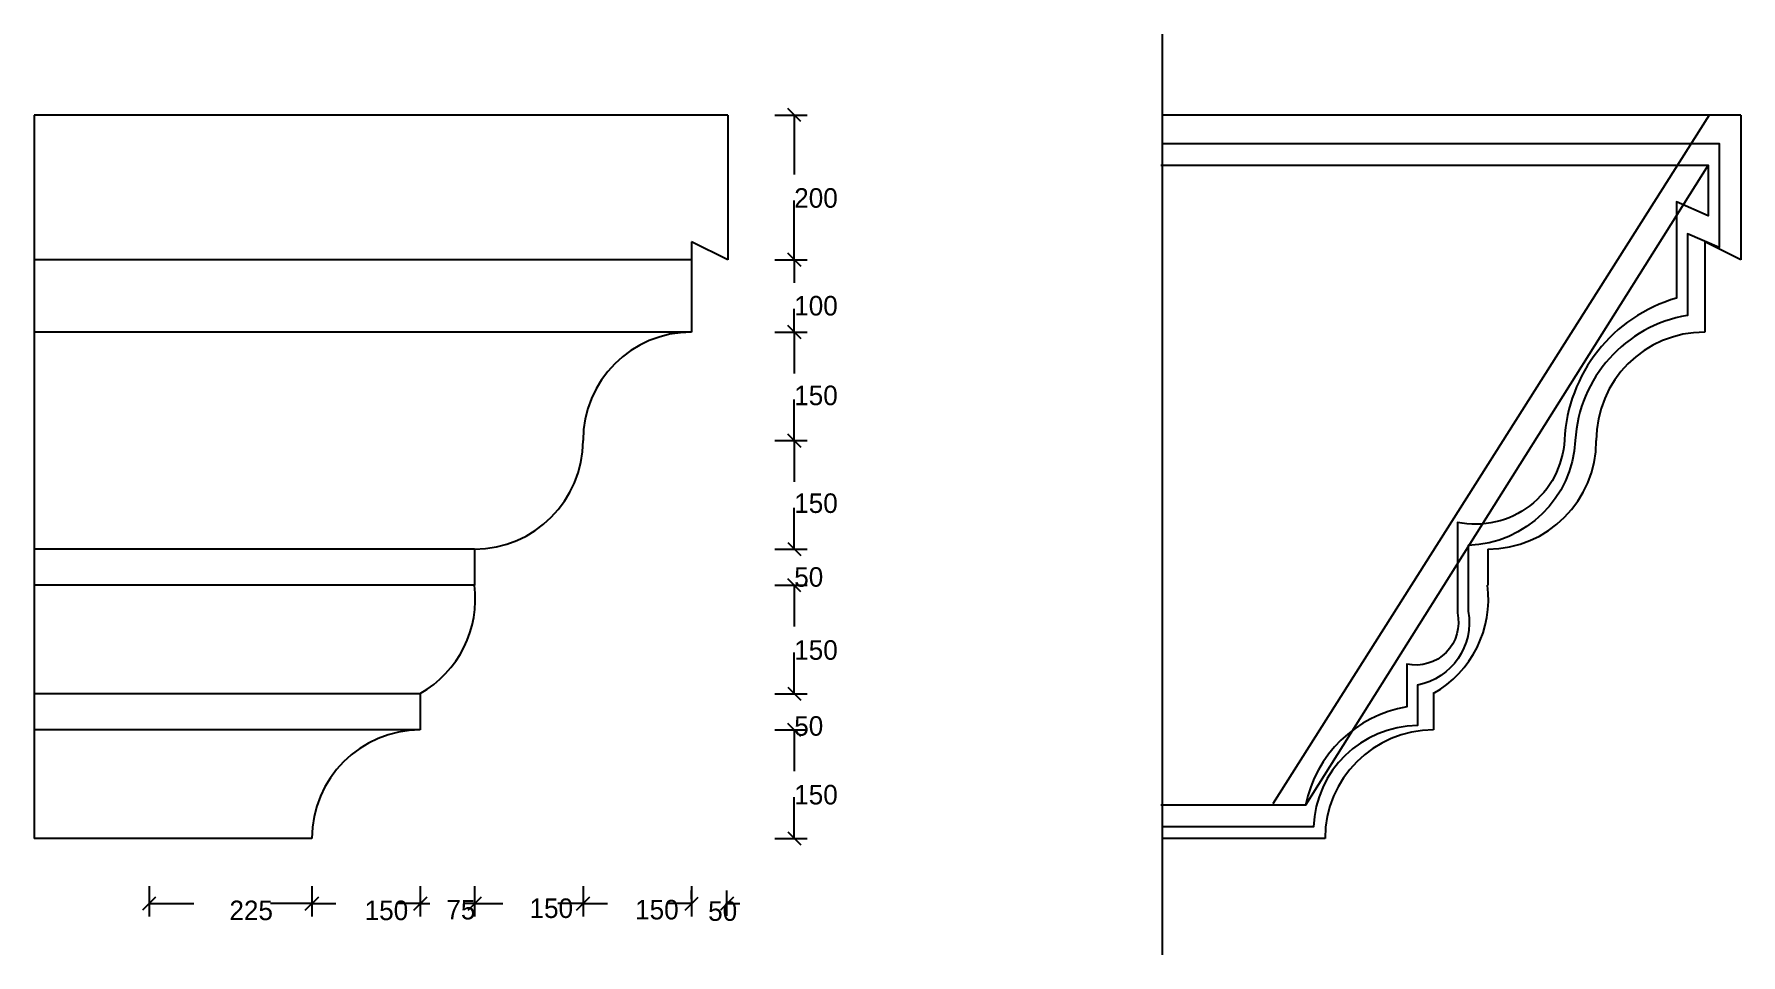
# Model space of a CAD drawing. Header units: metres. Extents: x -2.2 to 21.4, y -3.5 to 9.3.
import ezdxf

# ---------------------------------------------------------------- set-up
doc = ezdxf.new("R2010")
doc.units = ezdxf.units.M

# ---------------------------------------------------------------- blocks, each defined once
blk = doc.blocks.new('_OBLIQUE')
at = {"color": 0, "linetype": 'BYBLOCK'}
blk.add_line((-0.5, -0.5), (0.5, 0.5), dxfattribs=at)

msp = doc.modelspace()

# ---------------------------------------------------------------- linework, layer by layer
for p, q in [((13.35, 9.28), (13.35, -3.45)), ((7.34, 8.16), (-2.25, 8.16)), ((-2.25, 8.16), (-2.25, -1.84)), ((7.34, 8.16), (7.34, 6.16)), ((7.99, 8.16), (8.44, 8.16)), ((8.26, 8.16), (8.26, 7.34)), ((21.35, 8.16), (13.35, 8.16)), ((20.91, 8.16), (14.88, -1.36)), ((21.35, 8.16), (21.35, 6.16)), ((20.9, 7.47), (15.33, -1.38)), ((8.26, 6.16), (8.26, 6.98)), ((6.84, 6.41), (6.84, 5.16)), ((7.34, 6.16), (6.84, 6.41)), ((20.85, 6.41), (20.85, 5.16)), ((21.35, 6.16), (20.85, 6.41)), ((6.84, 6.16), (-2.25, 6.16)), ((7.99, 6.16), (8.44, 6.16)), ((8.26, 6.16), (8.26, 5.84)), ((8.26, 5.16), (8.26, 5.48)), ((6.84, 5.16), (-2.25, 5.16)), ((7.99, 5.16), (8.44, 5.16)), ((8.26, 5.16), (8.26, 4.59)), ((8.26, 3.66), (8.26, 4.23)), ((7.99, 3.66), (8.44, 3.66)), ((8.26, 3.66), (8.26, 3.09)), ((8.26, 2.16), (8.26, 2.73)), ((3.84, 2.16), (-2.25, 2.16)), ((3.84, 2.16), (3.84, 1.66)), ((7.99, 2.16), (8.44, 2.16)), ((8.26, 2.16), (8.26, 2.34)), ((17.85, 2.16), (17.85, 1.66)), ((3.84, 1.66), (-2.25, 1.66)), ((7.99, 1.66), (8.44, 1.66)), ((8.26, 1.66), (8.26, 1.09)), ((8.26, 1.66), (8.26, 1.48)), ((8.26, 0.16), (8.26, 0.73)), ((8.26, 0.16), (8.26, 0.34)), ((3.09, 0.16), (-2.25, 0.16)), ((3.09, 0.16), (3.09, -0.34)), ((7.99, 0.16), (8.44, 0.16)), ((17.1, 0.16), (17.1, -0.34)), ((3.09, -0.34), (-2.25, -0.34)), ((7.99, -0.34), (8.44, -0.34)), ((8.26, -0.34), (8.26, -0.91)), ((8.26, -0.34), (8.26, -0.52)), ((8.26, -1.84), (8.26, -1.27)), ((1.59, -1.84), (-2.25, -1.84)), ((7.99, -1.84), (8.44, -1.84)), ((15.6, -1.84), (13.35, -1.84)), ((-0.66, -2.5), (-0.66, -2.92)), ((1.59, -2.5), (1.59, -2.92)), ((1.59, -2.5), (1.59, -2.92)), ((3.09, -2.5), (3.09, -2.92)), ((3.09, -2.5), (3.09, -2.92)), ((3.84, -2.5), (3.84, -2.92)), ((3.84, -2.5), (3.84, -2.92)), ((5.34, -2.5), (5.34, -2.92)), ((5.34, -2.5), (5.34, -2.92)), ((6.84, -2.5), (6.84, -2.92)), ((6.84, -2.68), (6.84, -2.56)), ((7.33, -2.91), (7.33, -2.56)), ((-0.66, -2.74), (-0.04, -2.74)), ((1.59, -2.74), (1.02, -2.74)), ((1.59, -2.74), (1.92, -2.74)), ((3.09, -2.74), (2.77, -2.74)), ((3.09, -2.74), (3.22, -2.74)), ((3.84, -2.74), (3.7, -2.74)), ((3.84, -2.74), (4.23, -2.74)), ((5.34, -2.74), (4.99, -2.74)), ((5.34, -2.74), (5.68, -2.74)), ((6.84, -2.74), (6.51, -2.74)), ((6.84, -2.74), (6.66, -2.74)), ((7.33, -2.74), (7.51, -2.74))]:
    msp.add_line(p, q)
for points in [[(13.35, 7.77), (21.05, 7.77), (21.05, 6.33), (20.61, 6.52), (20.61, 5.39, 0.35), (19.06, 3.66, -0.39), (17.58, 2.21), (17.58, 1.3, -0.41), (16.88, 0.28), (16.88, -0.28, 0.4), (15.44, -1.68), (13.35, -1.68)], [(13.33, 7.47), (20.9, 7.47), (20.9, 6.77), (20.46, 6.96), (20.46, 5.63, 0.32), (18.91, 3.67, -0.46), (17.43, 2.53), (17.43, 1.28, -0.55), (16.73, 0.57), (16.73, -0.02, 0.31), (15.33, -1.38), (13.33, -1.38)]]:
    msp.add_lwpolyline(points, format="xyb")
for centre, start, end in [((6.84, 3.66), 90, 180), ((20.85, 3.66), 90, 180), ((3.84, 3.66), 270, 0), ((17.85, 3.66), 270, 0), ((2.35, 1.47), 299.45, 7.42), ((16.36, 1.47), 299.45, 7.42), ((3.09, -1.84), 90, 180), ((17.1, -1.84), 90, 180)]:
    msp.add_arc(centre, 1.5, start, end)

# ---------------------------------------------------------------- block references
at = {"xscale": 0.18, "yscale": 0.18, "zscale": 0.18}
for p, rotation in [((8.26, 8.16), 90), ((8.26, 6.16), 90), ((8.26, 6.16), 270), ((8.26, 5.16), 90), ((8.26, 5.16), 270), ((8.26, 3.66), 90), ((8.26, 3.66), 270), ((8.26, 2.16), 270), ((8.26, 2.16), 270), ((8.26, 1.66), 90), ((8.26, 1.66), 90), ((8.26, 0.16), 270), ((8.26, 0.16), 270), ((8.26, -0.34), 90), ((8.26, -0.34), 90), ((8.26, -1.84), 270), ((-0.66, -2.74), 180), ((1.59, -2.74), 180), ((3.09, -2.74), 180), ((3.84, -2.74), 180), ((5.34, -2.74), 180), ((7.33, -2.74), 180)]:
    msp.add_blockref('_OBLIQUE', p, dxfattribs=dict(at, rotation=rotation))
for p in [(1.59, -2.74), (3.09, -2.74), (3.84, -2.74), (5.34, -2.74), (6.84, -2.74), (6.84, -2.74)]:
    msp.add_blockref('_OBLIQUE', p, dxfattribs=at)

# ---------------------------------------------------------------- texts
at = {"char_height": 0.27, "attachment_point": 1}
for s, insert in [('\\A1;200', (8.26, 7.15)), ('\\A1;100', (8.26, 5.66)), ('\\A1;150', (8.26, 4.42)), ('\\A1;150', (8.26, 2.93)), ('\\A1;50', (8.26, 1.91)), ('\\A1;150', (8.26, 0.9)), ('\\A1;50', (8.26, -0.15)), ('\\A1;150', (8.26, -1.1)), ('\\A1;225', (0.45, -2.7)), ('\\A1;150', (2.32, -2.7)), ('\\A1;75', (3.45, -2.69)), ('\\A1;150', (4.6, -2.67)), ('\\A1;150', (6.06, -2.69)), ('\\A1;50', (7.07, -2.71))]:
    msp.add_mtext(s, dxfattribs=dict(at, insert=insert))

doc.saveas('drawing.dxf')
